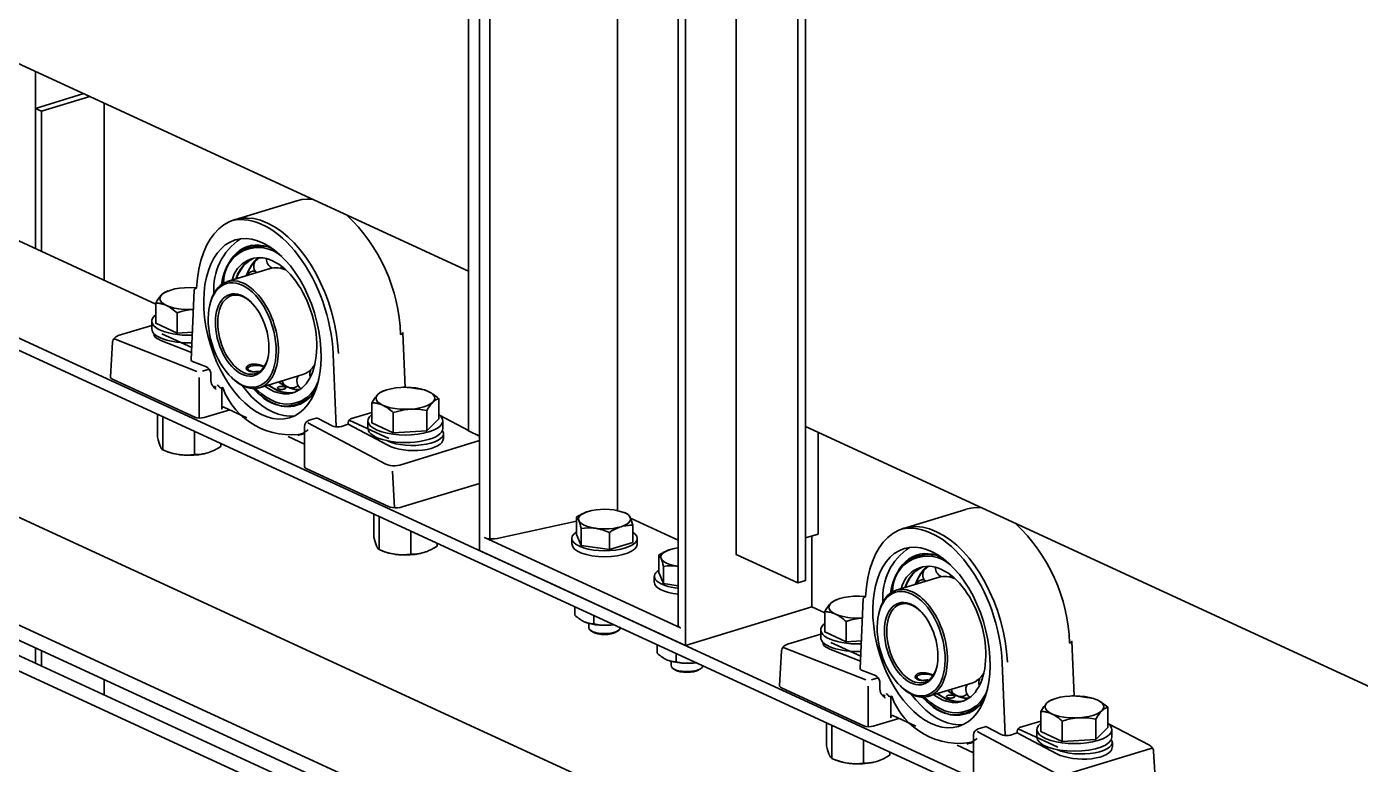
# Model space of a CAD drawing. Header units: millimetres. Extents: x -8400 to 8400, y -5940 to 5940.
# Drawn here: x 4277.3 to 4621.4, y 3944.1 to 4134.4 of the extents above; entities that cross this region are included whole.
import ezdxf

# ---------------------------------------------------------------- set-up
doc = ezdxf.new("R2010")
doc.units = ezdxf.units.MM
doc.layers.add('粗实线层', color=7, linetype='Continuous', lineweight=35)

msp = doc.modelspace()

# ---------------------------------------------------------------- linework, layer by layer
at = {"layer": '粗实线层', "linetype": 'Continuous', "lineweight": 35}
for points in [[(5429.862, 3519.626), (5429.862, 3521.524), (3411.605, 4452.531), (3427.906, 4457.511)], [(3411.605, 4452.531), (3411.605, 4450.634), (3411.713, 4449.901), (3412.025, 4449.315), (3412.506, 4448.939), (5429.848, 3518.354)], [(3458.919, 4384.447), (4426.231, 3938.232)], [(3415.693, 4380.457), (3413.26, 4379.258), (3412.732, 4378.904), (3412.27, 4378.401), (3411.911, 4377.79), (3411.683, 4377.119), (3411.605, 4376.441), (3411.605, 4374.544), (5429.862, 3443.536), (5429.862, 3445.434)], [(3412.133, 4378.2), (5430.389, 3447.192)], [(4396.833, 4002.258), (4396.833, 4306.409)], [(4394.178, 4303.24), (4393.254, 4303.666), (4391.296, 4303.068), (4391.296, 4030.112), (4394.178, 4028.783)], [(4429.723, 4290.929), (4429.723, 4009.566)], [(3931.174, 4283.588), (4391.286, 4071.342)], [(4445.431, 4283.685), (4445.431, 3979.871)], [(4476.275, 4263.868), (4460.342, 4271.218), (4460.342, 3998.262), (4476.275, 3990.912)], [(4467.611, 4272.217), (4465.851, 4271.679), (4465.398, 4271.5), (4465.085, 4271.282), (4464.933, 4271.041), (4464.952, 4270.794), (4465.141, 4270.557), (4465.486, 4270.346), (4478.233, 4264.466), (4478.233, 3991.51), (4476.275, 3990.912), (4476.275, 4263.868), (4478.233, 4264.466)], [(4394.169, 3917.311), (3931.171, 4130.888)], [(4394.172, 3913.306), (3931.174, 4126.883)], [(4279.575, 4122.835), (4279.575, 4077.119)], [(4292.033, 4117.127), (4279.575, 4113.321), (4281.169, 4112.586), (4293.626, 4116.392)], [(4279.575, 4113.321), (4279.575, 4077.163)], [(4281.169, 4112.586), (4281.169, 4076.428)], [(4297.286, 4068.993), (4297.286, 4114.703)], [(4310.635, 4062.837), (4223.093, 4103.219)], [(4347.023, 4089.508), (4330.969, 4084.603)], [(4351.06, 4089.898), (4349.675, 4089.943), (4348.328, 4089.813), (4347.024, 4089.508)], [(4335.307, 4078.029), (4333.305, 4076.913)], [(4331.259, 4069.294), (4331.846, 4070.686), (4332.555, 4071.916), (4333.377, 4072.968), (4334.303, 4073.83), (4335.32, 4074.492)], [(4331.359, 4069.324), (4331.897, 4070.588), (4332.537, 4071.717), (4333.271, 4072.698), (4334.094, 4073.523), (4334.995, 4074.183), (4335.966, 4074.67)], [(4337.354, 4074.814), (4336.325, 4073.963), (4335.41, 4072.887), (4334.625, 4071.601), (4333.98, 4070.125)], [(4340.177, 4072.019), (4329.072, 4068.627)], [(4336.197, 4073.999), (4335.318, 4072.836), (4334.576, 4071.532), (4334.038, 4070.283)], [(4344.14, 4071.693), (4343.112, 4072.045), (4342.1, 4072.217), (4341.117, 4072.209), (4340.176, 4072.019)], [(4313.375, 4066.063), (4312.978, 4065.876), (4312.784, 4065.756), (4312.588, 4065.616), (4312.391, 4065.454), (4312.192, 4065.27), (4312.142, 4065.22), (4312.093, 4065.17), (4312.068, 4065.144), (4312.043, 4065.117), (4312.018, 4065.09), (4311.994, 4065.063), (4311.895, 4064.952), (4311.796, 4064.836), (4311.6, 4064.59), (4311.405, 4064.325), (4311.018, 4063.746), (4310.635, 4063.109)], [(4320.471, 4061.451), (4319.155, 4061.415), (4317.842, 4061.466), (4316.572, 4061.601), (4315.384, 4061.817), (4314.314, 4062.107), (4313.395, 4062.463), (4312.655, 4062.873), (4312.115, 4063.325), (4311.792, 4063.806), (4311.697, 4064.3), (4311.831, 4064.794), (4312.192, 4065.27), (4312.768, 4065.716), (4313.541, 4066.118), (4314.488, 4066.463), (4315.581, 4066.741), (4316.786, 4066.943), (4318.065, 4067.064), (4319.623, 4067.098), (4321.166, 4067.01)], [(4313.872, 4066.252), (4313.375, 4066.062)], [(4321.164, 4066.958), (4320.712, 4066.735), (4320.543, 4066.444), (4319.759, 4048.418), (4319.853, 4048.221), (4320.14, 4048.052), (4323.759, 4046.622), (4324.098, 4046.407), (4324.407, 4046.051), (4324.654, 4045.59), (4324.813, 4045.072), (4324.868, 4044.551), (4324.868, 4043.166), (4324.871, 4043.066), (4324.877, 4042.967), (4324.886, 4042.871), (4324.899, 4042.776), (4324.916, 4042.684), (4324.937, 4042.593), (4324.948, 4042.548), (4324.96, 4042.504), (4324.973, 4042.46), (4324.987, 4042.416), (4325.049, 4042.248), (4325.12, 4042.09), (4325.202, 4041.94), (4325.29, 4041.799), (4325.338, 4041.73), (4325.386, 4041.664), (4325.437, 4041.599), (4325.489, 4041.535), (4325.596, 4041.413), (4325.707, 4041.297), (4325.821, 4041.185), (4325.937, 4041.076), (4325.996, 4041.022), (4326.055, 4040.969), (4326.084, 4040.942), (4326.114, 4040.916), (4326.129, 4040.902), (4326.144, 4040.89), (4326.159, 4040.876), (4326.173, 4040.863)], [(4335.369, 4063.209), (4334.324, 4064.072), (4333.252, 4064.695)], [(4316.155, 4055.341), (4310.635, 4057.887), (4310.635, 4063.109), (4310.974, 4063.09), (4311.315, 4063.055), (4311.401, 4063.044), (4311.487, 4063.033), (4311.574, 4063.019), (4311.659, 4063.005), (4311.832, 4062.973), (4312.004, 4062.937), (4312.351, 4062.849), (4312.698, 4062.742), (4313.046, 4062.613), (4313.395, 4062.463), (4313.746, 4062.291), (4314.097, 4062.096), (4314.141, 4062.07), (4314.186, 4062.043), (4314.23, 4062.017), (4314.273, 4061.99), (4314.361, 4061.936), (4314.448, 4061.88), (4314.623, 4061.766), (4314.796, 4061.647), (4315.14, 4061.397), (4315.481, 4061.132), (4315.819, 4060.854), (4316.155, 4060.563)], [(4320.07, 4055.577), (4316.155, 4055.341), (4316.155, 4060.563), (4317.218, 4060.888), (4318.291, 4061.15), (4318.832, 4061.255), (4319.375, 4061.341), (4320.325, 4061.441)], [(4324.584, 4062.656), (4324.513, 4062.33)], [(4309.592, 4057.337), (4300.972, 4054.703), (4300.639, 4054.582), (4300.334, 4054.41), (4300.039, 4054.17), (4299.786, 4053.875), (4299.623, 4053.596), (4299.525, 4053.293), (4299.508, 4053.152), (4299.508, 4053.009)], [(4309.592, 4058.409), (4309.592, 4056.459)], [(4299.844, 4053.953), (4300.141, 4053.806), (4321.191, 4045.487)], [(4319.842, 4050.33), (4311.937, 4053.455), (4311.303, 4053.746), (4310.797, 4054.067), (4310.428, 4054.414), (4310.204, 4054.777), (4310.129, 4055.152), (4310.129, 4055.266)], [(4319.898, 4051.627), (4312.172, 4055.191)], [(4329.709, 4035.581), (4323.106, 4033.564), (4322.526, 4033.448), (4321.872, 4033.425), (4321.244, 4033.497), (4320.739, 4033.655), (4299.5, 4043.452), (4299.181, 4043.641), (4298.987, 4043.853), (4298.931, 4044.075), (4299.476, 4052.971)], [(4338.528, 4046.768), (4338.473, 4046.793), (4338.393, 4046.829), (4338.308, 4046.865), (4338.219, 4046.9), (4338.124, 4046.936), (4338.076, 4046.953), (4338.026, 4046.971), (4337.976, 4046.988), (4337.925, 4047.005), (4337.821, 4047.038), (4337.713, 4047.07), (4337.603, 4047.102), (4337.49, 4047.132), (4337.462, 4047.139), (4337.433, 4047.147), (4337.403, 4047.154), (4337.374, 4047.161), (4337.315, 4047.175), (4337.256, 4047.188), (4337.138, 4047.214), (4337.018, 4047.238), (4336.897, 4047.26), (4336.774, 4047.279), (4336.713, 4047.288), (4336.651, 4047.297), (4336.589, 4047.305), (4336.527, 4047.312), (4336.403, 4047.325), (4336.28, 4047.335), (4336.158, 4047.342), (4336.037, 4047.346), (4335.916, 4047.347), (4335.796, 4047.346), (4335.736, 4047.344), (4335.677, 4047.341), (4335.619, 4047.337), (4335.561, 4047.333), (4335.448, 4047.322), (4335.337, 4047.307), (4335.229, 4047.29), (4335.124, 4047.268), (4335.072, 4047.256), (4335.022, 4047.243), (4334.997, 4047.237), (4334.972, 4047.23), (4334.947, 4047.223), (4334.923, 4047.216), (4334.828, 4047.184), (4334.738, 4047.15), (4334.652, 4047.114), (4334.571, 4047.074), (4334.494, 4047.031), (4334.422, 4046.986), (4334.354, 4046.938), (4334.293, 4046.888), (4334.237, 4046.836), (4334.187, 4046.782), (4334.142, 4046.727), (4334.103, 4046.671), (4334.093, 4046.656), (4334.085, 4046.642), (4334.077, 4046.627), (4334.069, 4046.612), (4334.054, 4046.583), (4334.041, 4046.553), (4334.02, 4046.494), (4334.004, 4046.434), (4333.994, 4046.375), (4333.991, 4046.314), (4333.991, 4046.284), (4333.993, 4046.254), (4333.996, 4046.224), (4334.002, 4046.195), (4334.016, 4046.136), (4334.037, 4046.078), (4334.063, 4046.022), (4334.095, 4045.967), (4334.133, 4045.914), (4334.177, 4045.862), (4334.201, 4045.836), (4334.227, 4045.811), (4334.254, 4045.787), (4334.283, 4045.763), (4334.343, 4045.718), (4334.409, 4045.675), (4334.481, 4045.635), (4334.557, 4045.597), (4334.638, 4045.562), (4334.724, 4045.53), (4334.813, 4045.501), (4334.906, 4045.476), (4335.004, 4045.453), (4335.105, 4045.433), (4335.131, 4045.428), (4335.158, 4045.424), (4335.184, 4045.42), (4335.21, 4045.416), (4335.264, 4045.409), (4335.318, 4045.402), (4335.429, 4045.392), (4335.542, 4045.384), (4335.656, 4045.379), (4335.773, 4045.377), (4335.833, 4045.377), (4335.892, 4045.377), (4335.953, 4045.378), (4336.013, 4045.381), (4336.135, 4045.386), (4336.258, 4045.394), (4336.38, 4045.404), (4336.503, 4045.417), (4336.626, 4045.431), (4336.75, 4045.447), (4336.781, 4045.452), (4336.812, 4045.456), (4336.843, 4045.461), (4336.873, 4045.466), (4336.935, 4045.476), (4336.996, 4045.486), (4337.184, 4045.52)], [(4338.494, 4046.545), (4338.366, 4046.633), (4338.212, 4046.713)], [(4348.536, 4044.66), (4349.422, 4045.028), (4350.241, 4045.57), (4350.984, 4046.278), (4351.64, 4047.145)], [(4357.209, 4031.164), (4356.424, 4049.919)], [(4321.801, 4033.428), (4321.801, 4043.878)], [(4322.65, 4045.505), (4324.412, 4046.043)], [(4330.131, 4043.94), (4330.373, 4043.709)], [(4334.515, 4046.528), (4334.207, 4046.267), (4334.045, 4046.08), (4333.99, 4045.883)], [(4337.432, 4041.267), (4348.536, 4044.66)], [(4325.447, 4041.586), (4325.831, 4041.573), (4326.229, 4041.334)], [(4327.675, 4041.217), (4327.675, 4035.739), (4327.746, 4036.096), (4327.94, 4036.292), (4328.206, 4036.274), (4334.15, 4033.532)], [(4346.426, 4034.016), (4345.055, 4033.945), (4343.645, 4034.09), (4342.208, 4034.446), (4340.757, 4035.013), (4339.383, 4035.739), (4338.02, 4036.642), (4336.68, 4037.715), (4335.374, 4038.949), (4334.112, 4040.335), (4332.905, 4041.86)], [(4345.89, 4039.894), (4344.678, 4039.874), (4343.429, 4040.073), (4342.159, 4040.486), (4340.883, 4041.109), (4339.618, 4041.935)], [(4346.526, 4040.108), (4345.448, 4039.97), (4344.332, 4040.013), (4343.19, 4040.237), (4342.032, 4040.64), (4340.871, 4041.219), (4339.72, 4041.965)], [(4342.34, 4042.766), (4343.7, 4041.903), (4345.069, 4041.276), (4346.429, 4040.895), (4347.758, 4040.764)], [(4342.473, 4042.607), (4343.453, 4042.032), (4345.29, 4041.162), (4347.159, 4040.615)], [(4369.64, 4040.527), (4369.143, 4040.337), (4368.746, 4040.15), (4368.551, 4040.031), (4368.355, 4039.891), (4368.158, 4039.729), (4367.96, 4039.545), (4367.91, 4039.495), (4367.861, 4039.444), (4367.836, 4039.418), (4367.811, 4039.392), (4367.786, 4039.365), (4367.761, 4039.338), (4367.663, 4039.227), (4367.563, 4039.111), (4367.368, 4038.864), (4367.172, 4038.6), (4366.786, 4038.021), (4366.403, 4037.384)], [(4373.833, 4041.339), (4374.383, 4041.362), (4374.93, 4041.362), (4375.473, 4041.342), (4376.014, 4041.302), (4377.087, 4041.169), (4378.15, 4040.973), (4378.488, 4040.954), (4378.83, 4040.92), (4378.916, 4040.909), (4379.002, 4040.896), (4379.088, 4040.883), (4379.174, 4040.868), (4379.346, 4040.837), (4379.519, 4040.801), (4379.865, 4040.713), (4380.212, 4040.606), (4380.56, 4040.477), (4380.91, 4040.327), (4381.261, 4040.154), (4381.612, 4039.96), (4381.656, 4039.933), (4381.7, 4039.907), (4381.744, 4039.881), (4381.788, 4039.854), (4381.876, 4039.8), (4381.963, 4039.744), (4382.137, 4039.63), (4382.31, 4039.51), (4382.654, 4039.261), (4382.995, 4038.996), (4383.334, 4038.717), (4383.669, 4038.427)], [(4380.457, 4040.518), (4380.433, 4040.527)], [(4345.607, 4036.794), (4348.143, 4036.995)], [(4371.922, 4029.616), (4366.403, 4032.162), (4366.403, 4037.384), (4366.741, 4037.364), (4367.083, 4037.33), (4367.169, 4037.319), (4367.255, 4037.307), (4367.341, 4037.294), (4367.427, 4037.28), (4367.6, 4037.248), (4367.772, 4037.211), (4368.118, 4037.124), (4368.466, 4037.017), (4368.814, 4036.888), (4369.163, 4036.738), (4369.513, 4036.565), (4369.865, 4036.37), (4369.909, 4036.345), (4369.953, 4036.319), (4369.997, 4036.292), (4370.041, 4036.265), (4370.129, 4036.211), (4370.216, 4036.155), (4370.39, 4036.04), (4370.563, 4035.922), (4370.907, 4035.672), (4371.248, 4035.407), (4371.587, 4035.129), (4371.922, 4034.838)], [(4380.556, 4035.36), (4380.939, 4035.997), (4381.326, 4036.576), (4381.521, 4036.841), (4381.717, 4037.087), (4381.914, 4037.314), (4382.113, 4037.52), (4382.162, 4037.568), (4382.212, 4037.615), (4382.237, 4037.638), (4382.262, 4037.66), (4382.286, 4037.683), (4382.311, 4037.705), (4382.41, 4037.788), (4382.509, 4037.867), (4382.705, 4038.007), (4382.9, 4038.127), (4383.287, 4038.309), (4383.669, 4038.427), (4383.669, 4033.205), (4380.556, 4030.137)], [(4311.097, 4034.426), (4311.097, 4028.464), (4311.269, 4027.804), (4311.441, 4027.204), (4311.528, 4026.928), (4311.615, 4026.671), (4311.703, 4026.433), (4311.792, 4026.216), (4311.814, 4026.165), (4311.836, 4026.116), (4311.847, 4026.091), (4311.859, 4026.067), (4311.87, 4026.044), (4311.88, 4026.02), (4311.925, 4025.931), (4311.969, 4025.847), (4312.056, 4025.696), (4312.143, 4025.566), (4312.316, 4025.361), (4312.486, 4025.222)], [(4312.486, 4033.483), (4312.398, 4033.832)], [(4313.015, 4033.551), (4312.486, 4033.483), (4312.486, 4025.222), (4313.493, 4024.819), (4314.508, 4024.475), (4315.02, 4024.33), (4315.534, 4024.203), (4316.052, 4024.096), (4316.572, 4024.011), (4317.842, 4023.875), (4319.155, 4023.825), (4320.471, 4023.861), (4321.752, 4023.982), (4322.956, 4024.184), (4324.049, 4024.463)], [(4360.304, 4031.818), (4360.288, 4032.216), (4360.359, 4032.64), (4360.585, 4033.004), (4360.907, 4033.211), (4366.403, 4034.89)], [(4360.497, 4032.899), (4370.759, 4028.165)], [(4391.296, 4030.26), (4383.835, 4034.195)], [(4320.658, 4030.015), (4320.658, 4024.054), (4319.653, 4023.938), (4318.639, 4023.885), (4318.127, 4023.885), (4317.612, 4023.906), (4317.353, 4023.924), (4317.093, 4023.947), (4317.028, 4023.954), (4316.963, 4023.961), (4316.898, 4023.969), (4316.833, 4023.977), (4316.702, 4023.993), (4316.572, 4024.011), (4315.127, 4024.287), (4313.872, 4024.673), (4313.333, 4024.879)], [(4347.274, 4028.902), (4348.659, 4029.556), (4349.959, 4030.425)], [(4349.909, 4032.177), (4370.031, 4021.565), (4370.512, 4021.368), (4371.093, 4021.225), (4371.733, 4021.146), (4372.39, 4021.135), (4373.02, 4021.193), (4373.579, 4021.318), (4394.137, 4027.599)], [(4365.36, 4032.684), (4365.36, 4030.733)], [(4384.712, 4030.733), (4384.712, 4032.684)], [(4481.513, 4029.721), (4481.513, 4003.509), (4478.233, 4002.507)], [(4478.241, 4031.23), (4938.353, 3818.984)], [(4327.44, 4026.887), (4327.44, 4026.126), (4327.024, 4025.862), (4326.604, 4025.61), (4326.498, 4025.55), (4326.393, 4025.489), (4326.287, 4025.431), (4326.181, 4025.373), (4325.969, 4025.261), (4325.757, 4025.153), (4325.332, 4024.95), (4324.906, 4024.768), (4324.478, 4024.605), (4324.049, 4024.463), (4323.618, 4024.342), (4323.186, 4024.243), (4323.132, 4024.232), (4323.078, 4024.221), (4323.024, 4024.21), (4322.97, 4024.201), (4322.862, 4024.182), (4322.755, 4024.164), (4322.541, 4024.133), (4322.328, 4024.107), (4321.905, 4024.069), (4321.486, 4024.049), (4321.07, 4024.044), (4320.658, 4024.054)], [(4349.042, 4026.662), (4344.754, 4028.64)], [(4347.934, 4029.079), (4349.042, 4029.417)], [(4384.828, 4028.126), (4384.828, 4029.403)], [(4394.177, 4028.74), (4393.532, 4029.081)], [(4324.665, 4024.673), (4324.698, 4024.686)], [(4372.235, 4010.287), (4371.689, 4019.687)], [(4422.177, 4009.322), (4421.796, 4009.197), (4421.416, 4009.052), (4421.036, 4008.889), (4420.659, 4008.709), (4420.47, 4008.613), (4420.282, 4008.513), (4420.188, 4008.462), (4420.094, 4008.41), (4420, 4008.356), (4419.906, 4008.302), (4419.533, 4008.078), (4419.163, 4007.844)], [(4421.63, 4009.135), (4421.6, 4009.124)], [(4431.705, 4008.952), (4431.223, 4009.135)], [(4519.638, 4009.882), (4503.583, 4004.977)], [(4523.673, 4010.273), (4522.289, 4010.317), (4520.942, 4010.187), (4519.638, 4009.883)], [(4368.166, 4008.106), (4368.254, 4007.758), (4368.254, 3999.497), (4368.083, 3999.636), (4367.911, 3999.84), (4367.824, 3999.971), (4367.737, 4000.122), (4367.693, 4000.206), (4367.648, 4000.295), (4367.637, 4000.318), (4367.626, 4000.342), (4367.615, 4000.366), (4367.604, 4000.39), (4367.582, 4000.44), (4367.56, 4000.491), (4367.471, 4000.709), (4367.383, 4000.946), (4367.296, 4001.203), (4367.209, 4001.478), (4367.036, 4002.079), (4366.865, 4002.738), (4366.865, 4008.7)], [(4368.782, 4007.826), (4368.254, 4007.758)], [(4419.163, 4006.838), (4398.699, 4002.36), (4398.039, 4002.26), (4397.331, 4002.232), (4396.63, 4002.28), (4395.993, 4002.399), (4395.47, 4002.581), (4445.997, 3979.273), (4445.576, 3979.553), (4445.431, 3979.871)], [(4420.398, 4000.529), (4419.163, 4003.411), (4419.163, 4007.844), (4419.315, 4007.721), (4419.469, 4007.539), (4419.546, 4007.423), (4419.624, 4007.289), (4419.702, 4007.135), (4419.78, 4006.961), (4419.8, 4006.915), (4419.82, 4006.867), (4419.839, 4006.818), (4419.859, 4006.768), (4419.898, 4006.664), (4419.938, 4006.556), (4420.015, 4006.327), (4420.092, 4006.082), (4420.246, 4005.548), (4420.398, 4004.963)], [(4427.661, 4003.924), (4428.031, 4004.159), (4428.404, 4004.382), (4428.498, 4004.436), (4428.592, 4004.49), (4428.686, 4004.542), (4428.78, 4004.593), (4428.968, 4004.694), (4429.157, 4004.789), (4429.535, 4004.969), (4429.914, 4005.131), (4430.294, 4005.276), (4430.676, 4005.403), (4431.058, 4005.51), (4431.443, 4005.598), (4431.49, 4005.608), (4431.538, 4005.617), (4431.587, 4005.626), (4431.635, 4005.635), (4431.73, 4005.652), (4431.825, 4005.667), (4432.016, 4005.695), (4432.205, 4005.719), (4432.581, 4005.752), (4432.954, 4005.77), (4433.323, 4005.775), (4433.689, 4005.767), (4433.689, 4001.332), (4427.661, 3999.49)], [(4433.145, 4007.571), (4445.431, 4001.903)], [(4383.207, 4001.162), (4383.207, 4000.401), (4382.792, 4000.137), (4382.372, 3999.885), (4382.266, 3999.824), (4382.16, 3999.765), (4382.055, 3999.706), (4381.949, 3999.648), (4381.737, 3999.535), (4381.525, 3999.427), (4381.1, 3999.225), (4380.673, 3999.042), (4380.245, 3998.88), (4379.816, 3998.738), (4379.385, 3998.617), (4378.953, 3998.517), (4378.9, 3998.506), (4378.846, 3998.496), (4378.792, 3998.486), (4378.738, 3998.476), (4378.63, 3998.457), (4378.522, 3998.439), (4378.309, 3998.408), (4378.095, 3998.382), (4377.673, 3998.344), (4377.254, 3998.324), (4376.838, 3998.319), (4376.425, 3998.328), (4376.425, 4004.291)], [(4418.012, 4002.372), (4418.012, 4000.811)], [(4434.84, 4000.811), (4434.84, 4002.372)], [(4447.29, 3974.777), (4479.92, 3984.747), (4479.92, 4003.025)], [(4368.254, 3999.497), (4369.26, 3999.093), (4370.276, 3998.75), (4370.788, 3998.604), (4371.302, 3998.478), (4371.82, 3998.371), (4372.34, 3998.286), (4372.47, 3998.268), (4372.6, 3998.251), (4372.665, 3998.243), (4372.731, 3998.236), (4372.796, 3998.229), (4372.861, 3998.222), (4373.12, 3998.199), (4373.379, 3998.181), (4373.894, 3998.16), (4374.406, 3998.159), (4375.421, 3998.212), (4376.425, 3998.328)], [(4379.816, 3998.738), (4378.724, 3998.459), (4377.519, 3998.257), (4376.239, 3998.135), (4374.922, 3998.1), (4373.609, 3998.151), (4372.34, 3998.286), (4370.895, 3998.562), (4369.64, 3998.948), (4369.101, 3999.153)], [(4380.433, 3998.948), (4380.466, 3998.96)], [(4443.422, 3999.522), (4443.041, 3999.396), (4442.661, 3999.251), (4442.282, 3999.089), (4441.904, 3998.909), (4441.715, 3998.813), (4441.527, 3998.713), (4441.432, 3998.662), (4441.339, 3998.61), (4441.245, 3998.556), (4441.151, 3998.502), (4440.777, 3998.279), (4440.408, 3998.044)], [(4445.431, 3995.18), (4445.352, 3995.19), (4445.274, 3995.201), (4444.218, 3995.393), (4443.267, 3995.651), (4442.45, 3995.967), (4441.792, 3996.332), (4441.312, 3996.734), (4441.025, 3997.161), (4440.941, 3997.601), (4441.061, 3998.039), (4441.381, 3998.462), (4441.893, 3998.858), (4442.58, 3999.216), (4443.422, 3999.522), (4444.378, 3999.766), (4445.431, 3999.945)], [(4442.874, 3999.335), (4442.845, 3999.324)], [(4441.643, 3990.729), (4440.408, 3993.611), (4440.408, 3998.044), (4440.56, 3997.921), (4440.713, 3997.739), (4440.791, 3997.623), (4440.869, 3997.488), (4440.946, 3997.335), (4441.025, 3997.161), (4441.045, 3997.115), (4441.064, 3997.067), (4441.084, 3997.018), (4441.104, 3996.968), (4441.143, 3996.864), (4441.182, 3996.756), (4441.26, 3996.527), (4441.338, 3996.282), (4441.491, 3995.748), (4441.643, 3995.163), (4442.537, 3995.266), (4443.44, 3995.313), (4443.895, 3995.313), (4444.352, 3995.294), (4444.812, 3995.257), (4445.274, 3995.201), (4445.431, 3995.177)], [(4445.431, 3990.187), (4441.643, 3990.729), (4441.643, 3995.163)], [(4503.973, 3989.699), (4504.511, 3990.962), (4505.151, 3992.091), (4505.885, 3993.072), (4506.708, 3993.897), (4507.609, 3994.557), (4508.581, 3995.044)], [(4507.921, 3998.403), (4505.919, 3997.287)], [(4509.968, 3995.188), (4508.939, 3994.337), (4508.025, 3993.261), (4507.239, 3991.976), (4506.594, 3990.499)], [(4439.257, 3992.572), (4439.257, 3991.011)], [(4512.791, 3992.394), (4501.686, 3989.001)], [(4503.873, 3989.669), (4504.46, 3991.06), (4505.169, 3992.29), (4505.991, 3993.342), (4506.916, 3994.205), (4507.933, 3994.866)], [(4508.811, 3994.374), (4507.933, 3993.21), (4507.191, 3991.906), (4506.652, 3990.657)], [(4516.754, 3992.068), (4515.726, 3992.42), (4514.713, 3992.592), (4513.73, 3992.583), (4512.79, 3992.393)], [(4418.752, 3984.765), (4418.752, 3982.578), (4419.053, 3982.318), (4419.357, 3982.069), (4419.433, 3982.008), (4419.51, 3981.948), (4419.586, 3981.889), (4419.663, 3981.831), (4419.816, 3981.718), (4419.97, 3981.609), (4420.277, 3981.402), (4420.586, 3981.214), (4420.895, 3981.042), (4421.206, 3980.889), (4421.517, 3980.756), (4421.83, 3980.64), (4421.869, 3980.627), (4421.908, 3980.614), (4421.947, 3980.602), (4421.986, 3980.59), (4422.064, 3980.566), (4422.142, 3980.544), (4422.296, 3980.503), (4422.451, 3980.467), (4422.756, 3980.407), (4423.06, 3980.362), (4423.36, 3980.332), (4423.658, 3980.315)], [(4483.228, 3983.221), (4479.916, 3984.748)], [(4486.486, 3986.626), (4485.99, 3986.437), (4485.593, 3986.25), (4485.397, 3986.131), (4485.202, 3985.991), (4485.005, 3985.829), (4484.806, 3985.645), (4484.757, 3985.595), (4484.707, 3985.544), (4484.682, 3985.518), (4484.657, 3985.491), (4484.632, 3985.465), (4484.608, 3985.438), (4484.509, 3985.327), (4484.41, 3985.21), (4484.214, 3984.964), (4484.019, 3984.7), (4483.632, 3984.12), (4483.249, 3983.483)], [(4493.085, 3981.825), (4491.769, 3981.789), (4490.456, 3981.84), (4489.186, 3981.976), (4487.998, 3982.192), (4486.929, 3982.482), (4486.009, 3982.837), (4485.268, 3983.247), (4484.729, 3983.7), (4484.406, 3984.18), (4484.311, 3984.674), (4484.445, 3985.168), (4484.806, 3985.645), (4485.382, 3986.09), (4486.156, 3986.492), (4487.103, 3986.837), (4488.195, 3987.115), (4489.4, 3987.318), (4490.68, 3987.439), (4492.238, 3987.472), (4493.78, 3987.384)], [(4493.778, 3987.332), (4493.326, 3987.109), (4493.157, 3986.819), (4492.373, 3968.792), (4492.466, 3968.595), (4492.754, 3968.426), (4496.372, 3966.996), (4496.712, 3966.781), (4497.021, 3966.425), (4497.268, 3965.964), (4497.428, 3965.446), (4497.482, 3964.926), (4497.482, 3963.54), (4497.484, 3963.44), (4497.49, 3963.341), (4497.5, 3963.245), (4497.513, 3963.151), (4497.531, 3963.058), (4497.551, 3962.967), (4497.562, 3962.922), (4497.574, 3962.878), (4497.587, 3962.834), (4497.601, 3962.791), (4497.663, 3962.623), (4497.735, 3962.464), (4497.816, 3962.314), (4497.905, 3962.173), (4497.951, 3962.105), (4498, 3962.038), (4498.051, 3961.973), (4498.103, 3961.91), (4498.21, 3961.788), (4498.321, 3961.672), (4498.435, 3961.559), (4498.551, 3961.45), (4498.61, 3961.397), (4498.669, 3961.343), (4498.699, 3961.317), (4498.728, 3961.29), (4498.743, 3961.277), (4498.758, 3961.264), (4498.773, 3961.251), (4498.788, 3961.238)], [(4507.983, 3983.584), (4506.939, 3984.447), (4505.866, 3985.07)], [(4423.658, 3982.502), (4423.658, 3980.315), (4424.604, 3980.141), (4425.557, 3980.023), (4426.038, 3979.987), (4426.521, 3979.969), (4427.007, 3979.97), (4427.496, 3979.99), (4427.618, 3979.998), (4427.74, 3980.007), (4427.863, 3980.017), (4427.985, 3980.029), (4428.229, 3980.056), (4428.472, 3980.087), (4428.778, 3980.133)], [(4488.769, 3975.715), (4483.249, 3978.262), (4483.249, 3983.483), (4483.588, 3983.464), (4483.929, 3983.43), (4484.016, 3983.419), (4484.101, 3983.407), (4484.188, 3983.394), (4484.274, 3983.379), (4484.446, 3983.348), (4484.619, 3983.311), (4484.965, 3983.223), (4485.312, 3983.116), (4485.66, 3982.988), (4486.009, 3982.837), (4486.36, 3982.665), (4486.712, 3982.47), (4486.755, 3982.444), (4486.799, 3982.418), (4486.843, 3982.391), (4486.887, 3982.365), (4486.975, 3982.31), (4487.062, 3982.254), (4487.236, 3982.14), (4487.409, 3982.021), (4487.754, 3981.771), (4488.095, 3981.506), (4488.433, 3981.228), (4488.769, 3980.938)], [(4492.684, 3975.952), (4488.769, 3975.715), (4488.769, 3980.938), (4489.832, 3981.262), (4490.905, 3981.525), (4491.446, 3981.629), (4491.989, 3981.716), (4492.939, 3981.815)], [(4497.198, 3983.031), (4497.127, 3982.704)], [(4428.817, 3980.122), (4428.166, 3980.043), (4427.496, 3979.99), (4426.325, 3979.958), (4425.158, 3980.003), (4424.03, 3980.123), (4422.974, 3980.315), (4422.023, 3980.573), (4421.206, 3980.889)], [(4421.608, 3980.72), (4421.63, 3980.712)], [(4422.332, 3980.479), (4422.332, 3979.355)], [(4482.206, 3978.783), (4482.206, 3976.833)], [(4439.997, 3974.965), (4439.997, 3972.778), (4440.298, 3972.518), (4440.602, 3972.268), (4440.678, 3972.208), (4440.754, 3972.148), (4440.831, 3972.089), (4440.907, 3972.031), (4441.061, 3971.918), (4441.214, 3971.809), (4441.522, 3971.602), (4441.83, 3971.413), (4442.14, 3971.242), (4442.45, 3971.089), (4442.762, 3970.955), (4443.075, 3970.84), (4443.114, 3970.827), (4443.153, 3970.814), (4443.192, 3970.802), (4443.231, 3970.79), (4443.309, 3970.766), (4443.386, 3970.744), (4443.541, 3970.703), (4443.695, 3970.666), (4444.001, 3970.606), (4444.304, 3970.562), (4444.605, 3970.532), (4444.904, 3970.515)], [(4482.207, 3977.711), (4473.586, 3975.078), (4473.253, 3974.956), (4472.949, 3974.785), (4472.653, 3974.544), (4472.4, 3974.249), (4472.237, 3973.971), (4472.139, 3973.667), (4472.122, 3973.527), (4472.122, 3973.383)], [(4492.456, 3970.705), (4484.551, 3973.829), (4483.916, 3974.12), (4483.411, 3974.442), (4483.042, 3974.788), (4482.818, 3975.151), (4482.743, 3975.526), (4482.743, 3975.64)], [(4492.513, 3972.001), (4484.786, 3975.566)], [(4279.575, 3974.156), (4279.575, 3970.173)], [(4279.575, 3974.105), (4279.575, 3970.131)], [(4281.169, 3973.421), (4281.169, 3969.437)], [(4450.062, 3970.322), (4449.41, 3970.243), (4448.741, 3970.189), (4447.57, 3970.158), (4446.403, 3970.203), (4445.274, 3970.323), (4444.218, 3970.515), (4443.267, 3970.773), (4442.45, 3971.089)], [(4444.904, 3972.702), (4444.904, 3970.515), (4445.849, 3970.341), (4446.802, 3970.223), (4447.283, 3970.187), (4447.766, 3970.169), (4448.252, 3970.17), (4448.741, 3970.189), (4448.862, 3970.198), (4448.985, 3970.207), (4449.107, 3970.217), (4449.23, 3970.229), (4449.474, 3970.256), (4449.717, 3970.287), (4450.023, 3970.333)], [(4502.323, 3955.955), (4495.721, 3953.938), (4495.14, 3953.822), (4494.486, 3953.8), (4493.859, 3953.872), (4493.353, 3954.029), (4472.114, 3963.826), (4471.795, 3964.015), (4471.601, 3964.227), (4471.545, 3964.45), (4472.09, 3973.346)], [(4472.458, 3974.328), (4472.755, 3974.18), (4493.805, 3965.861)], [(4442.853, 3970.92), (4442.874, 3970.912)], [(4443.577, 3970.679), (4443.577, 3969.555)], [(4443.577, 3969.554), (4443.666, 3969.235), (4443.931, 3968.929), (4444.359, 3968.651), (4444.931, 3968.412), (4445.624, 3968.224), (4446.406, 3968.093), (4447.243, 3968.026), (4448.099, 3968.026), (4448.936, 3968.093), (4449.718, 3968.224), (4450.411, 3968.412), (4450.983, 3968.651), (4451.411, 3968.929), (4451.676, 3969.235), (4451.765, 3969.554)], [(4511.142, 3967.142), (4511.087, 3967.168), (4511.007, 3967.203), (4510.922, 3967.24), (4510.832, 3967.275), (4510.738, 3967.31), (4510.689, 3967.328), (4510.64, 3967.345), (4510.59, 3967.362), (4510.539, 3967.379), (4510.435, 3967.413), (4510.328, 3967.445), (4510.217, 3967.476), (4510.104, 3967.506), (4510.076, 3967.514), (4510.047, 3967.521), (4510.018, 3967.528), (4509.988, 3967.535), (4509.93, 3967.549), (4509.871, 3967.563), (4509.752, 3967.588), (4509.632, 3967.612), (4509.511, 3967.634), (4509.389, 3967.654), (4509.327, 3967.663), (4509.265, 3967.671), (4509.203, 3967.679), (4509.141, 3967.686), (4509.017, 3967.699), (4508.894, 3967.709), (4508.772, 3967.716), (4508.651, 3967.72), (4508.53, 3967.722), (4508.41, 3967.72), (4508.351, 3967.718), (4508.291, 3967.715), (4508.233, 3967.712), (4508.175, 3967.708), (4508.062, 3967.696), (4507.951, 3967.681), (4507.843, 3967.664), (4507.738, 3967.642), (4507.687, 3967.631), (4507.636, 3967.618), (4507.611, 3967.611), (4507.585, 3967.604), (4507.561, 3967.597), (4507.537, 3967.59), (4507.442, 3967.559), (4507.352, 3967.525), (4507.266, 3967.488), (4507.185, 3967.448), (4507.108, 3967.405), (4507.036, 3967.36), (4506.969, 3967.312), (4506.907, 3967.262), (4506.851, 3967.21), (4506.801, 3967.157), (4506.756, 3967.101), (4506.717, 3967.045), (4506.708, 3967.03), (4506.699, 3967.016), (4506.691, 3967.001), (4506.683, 3966.987), (4506.668, 3966.957), (4506.655, 3966.928), (4506.634, 3966.868), (4506.618, 3966.809), (4506.608, 3966.749), (4506.605, 3966.689), (4506.605, 3966.659), (4506.607, 3966.629), (4506.61, 3966.599), (4506.615, 3966.569), (4506.63, 3966.51), (4506.65, 3966.452), (4506.677, 3966.396), (4506.709, 3966.342), (4506.747, 3966.288), (4506.791, 3966.236), (4506.815, 3966.211), (4506.841, 3966.186), (4506.868, 3966.161), (4506.896, 3966.138), (4506.957, 3966.092), (4507.023, 3966.05), (4507.095, 3966.009), (4507.171, 3965.972), (4507.253, 3965.937), (4507.338, 3965.905), (4507.427, 3965.876), (4507.52, 3965.85), (4507.618, 3965.827), (4507.719, 3965.807), (4507.745, 3965.803), (4507.771, 3965.799), (4507.798, 3965.794), (4507.824, 3965.79), (4507.878, 3965.783), (4507.932, 3965.777), (4508.043, 3965.766), (4508.155, 3965.758), (4508.27, 3965.753), (4508.387, 3965.751), (4508.447, 3965.751), (4508.507, 3965.751), (4508.567, 3965.753), (4508.628, 3965.755), (4508.749, 3965.76), (4508.872, 3965.768), (4508.994, 3965.779), (4509.117, 3965.791), (4509.24, 3965.805), (4509.364, 3965.822), (4509.395, 3965.826), (4509.426, 3965.831), (4509.457, 3965.835), (4509.488, 3965.84), (4509.549, 3965.85), (4509.61, 3965.86), (4509.798, 3965.894)], [(4510.046, 3961.641), (4521.15, 3965.034), (4522.036, 3965.402), (4522.855, 3965.944), (4523.598, 3966.653), (4524.254, 3967.519)], [(4529.822, 3951.539), (4529.039, 3970.293)], [(4297.286, 3962.004), (4297.286, 3965.986)], [(4494.415, 3953.803), (4494.415, 3964.252)], [(4495.264, 3965.879), (4497.026, 3966.418)], [(4502.745, 3964.314), (4502.987, 3964.083)], [(4507.129, 3966.902), (4506.821, 3966.642), (4506.659, 3966.454), (4506.605, 3966.258)], [(4511.107, 3966.92), (4510.98, 3967.007), (4510.826, 3967.088)], [(4498.061, 3961.961), (4498.445, 3961.948), (4498.843, 3961.708)], [(4500.289, 3961.592), (4500.289, 3956.113), (4500.36, 3956.471), (4500.554, 3956.666), (4500.82, 3956.648), (4506.763, 3953.906)], [(4519.04, 3954.39), (4517.669, 3954.32), (4516.258, 3954.464), (4514.821, 3954.821), (4513.371, 3955.387), (4511.997, 3956.113), (4510.634, 3957.017), (4509.294, 3958.09), (4507.988, 3959.323), (4506.726, 3960.709), (4505.519, 3962.234)], [(4518.505, 3960.269), (4517.291, 3960.249), (4516.043, 3960.447), (4514.772, 3960.86), (4513.497, 3961.483), (4512.232, 3962.309)], [(4519.14, 3960.483), (4518.062, 3960.344), (4516.946, 3960.387), (4515.804, 3960.611), (4514.646, 3961.015), (4513.486, 3961.593), (4512.334, 3962.34)], [(4514.954, 3963.14), (4516.314, 3962.277), (4517.684, 3961.65), (4519.043, 3961.269), (4520.372, 3961.138)], [(4515.087, 3962.981), (4516.066, 3962.406), (4517.904, 3961.536), (4519.773, 3960.99)], [(4541.757, 3960.712), (4541.36, 3960.525), (4541.165, 3960.405), (4540.969, 3960.265), (4540.772, 3960.104), (4540.574, 3959.919), (4540.524, 3959.869), (4540.475, 3959.819), (4540.449, 3959.793), (4540.425, 3959.766), (4540.4, 3959.74), (4540.375, 3959.713), (4540.276, 3959.601), (4540.178, 3959.485), (4539.981, 3959.239), (4539.787, 3958.974), (4539.4, 3958.395), (4539.017, 3957.758)], [(4544.536, 3949.99), (4544.536, 3955.212), (4544.201, 3955.503), (4543.862, 3955.781), (4543.521, 3956.046), (4543.177, 3956.296), (4543.004, 3956.415), (4542.83, 3956.53), (4542.743, 3956.585), (4542.655, 3956.639), (4542.611, 3956.666), (4542.567, 3956.693), (4542.523, 3956.719), (4542.479, 3956.745), (4542.128, 3956.94), (4541.777, 3957.112), (4541.036, 3957.522), (4540.496, 3957.974), (4540.173, 3958.455), (4540.078, 3958.949), (4540.213, 3959.443), (4540.574, 3959.919), (4541.15, 3960.365), (4541.923, 3960.767), (4542.87, 3961.112), (4543.963, 3961.39), (4545.167, 3961.593), (4546.448, 3961.714), (4547.764, 3961.75), (4549.077, 3961.699), (4550.347, 3961.564), (4551.535, 3961.347), (4552.604, 3961.057), (4553.524, 3960.702), (4554.264, 3960.291), (4554.804, 3959.839), (4555.127, 3959.359), (4555.222, 3958.864), (4555.088, 3958.371), (4554.726, 3957.894), (4554.528, 3957.688), (4554.331, 3957.461), (4554.135, 3957.215), (4553.94, 3956.951), (4553.553, 3956.371), (4553.17, 3955.734), (4552.108, 3955.929), (4551.036, 3956.063), (4550.495, 3956.103), (4549.952, 3956.123), (4549.678, 3956.125), (4549.403, 3956.122), (4549.335, 3956.12), (4549.266, 3956.119), (4549.197, 3956.117), (4549.129, 3956.114), (4548.99, 3956.108), (4548.853, 3956.1), (4548.303, 3956.056), (4547.757, 3955.99), (4547.213, 3955.904), (4546.673, 3955.799), (4545.6, 3955.537), (4544.536, 3955.212)], [(4542.254, 3960.901), (4541.757, 3960.712)], [(4546.448, 3961.714), (4546.997, 3961.736), (4547.544, 3961.737), (4548.087, 3961.716), (4548.628, 3961.677), (4549.701, 3961.543), (4550.764, 3961.348), (4551.102, 3961.328), (4551.444, 3961.294), (4551.53, 3961.283), (4551.616, 3961.27), (4551.702, 3961.258), (4551.788, 3961.243), (4551.961, 3961.211), (4552.133, 3961.175), (4552.48, 3961.087), (4552.826, 3960.98), (4553.175, 3960.852), (4553.524, 3960.702), (4553.874, 3960.529), (4554.226, 3960.334), (4554.27, 3960.308), (4554.314, 3960.282), (4554.358, 3960.255), (4554.402, 3960.228), (4554.489, 3960.174), (4554.577, 3960.118), (4554.751, 3960.004), (4554.924, 3959.885), (4555.269, 3959.635), (4555.609, 3959.37), (4555.948, 3959.092), (4556.284, 3958.801)], [(4553.071, 3960.892), (4553.047, 3960.901)], [(4518.221, 3957.169), (4520.758, 3957.369)], [(4483.712, 3954.8), (4483.712, 3948.838), (4483.883, 3948.179), (4484.055, 3947.578), (4484.142, 3947.302), (4484.23, 3947.046), (4484.318, 3946.808), (4484.406, 3946.59), (4484.428, 3946.54), (4484.45, 3946.49), (4484.461, 3946.466), (4484.473, 3946.442), (4484.484, 3946.418), (4484.495, 3946.395), (4484.539, 3946.305), (4484.583, 3946.221), (4484.67, 3946.071), (4484.757, 3945.94), (4484.93, 3945.736), (4485.1, 3945.597)], [(4485.1, 3953.857), (4485.012, 3954.206)], [(4485.628, 3953.925), (4485.1, 3953.857), (4485.1, 3945.597), (4486.107, 3945.193), (4487.122, 3944.85), (4487.634, 3944.704), (4488.148, 3944.577), (4488.666, 3944.471), (4489.186, 3944.385), (4490.456, 3944.25), (4491.769, 3944.199), (4493.085, 3944.235), (4494.365, 3944.356), (4495.57, 3944.559), (4496.663, 3944.837)], [(4532.919, 3952.193), (4532.902, 3952.59), (4532.973, 3953.014), (4533.199, 3953.379), (4533.521, 3953.585), (4539.017, 3955.264)], [(4553.17, 3955.734), (4553.17, 3950.511)], [(4568.074, 3947.327), (4568.083, 3947.42), (4568.085, 3947.512), (4568.027, 3947.827), (4567.896, 3948.126), (4567.747, 3948.366), (4567.571, 3948.581), (4567.369, 3948.766), (4567.146, 3948.922), (4567.079, 3948.962), (4567.01, 3949), (4556.45, 3954.569)], [(4493.272, 3950.39), (4493.272, 3944.428), (4492.267, 3944.312), (4491.253, 3944.259), (4490.74, 3944.26), (4490.226, 3944.28), (4489.967, 3944.298), (4489.707, 3944.322), (4489.642, 3944.329), (4489.577, 3944.336), (4489.512, 3944.343), (4489.446, 3944.351), (4489.316, 3944.367), (4489.186, 3944.385), (4487.741, 3944.662), (4486.486, 3945.048), (4485.947, 3945.253)], [(4519.888, 3949.276), (4521.273, 3949.93), (4522.573, 3950.799)], [(4522.524, 3952.552), (4542.645, 3941.94), (4543.126, 3941.743), (4543.706, 3941.6), (4544.347, 3941.52), (4545.004, 3941.509), (4545.634, 3941.568), (4546.194, 3941.693), (4567.077, 3948.073), (4567.448, 3948.214), (4567.733, 3948.385)], [(4533.112, 3953.274), (4543.373, 3948.54)], [(4537.974, 3953.058), (4537.974, 3951.108)], [(4557.327, 3951.108), (4557.327, 3953.058)], [(4500.054, 3947.262), (4500.054, 3946.5), (4499.638, 3946.236), (4499.218, 3945.985), (4499.112, 3945.924), (4499.007, 3945.864), (4498.901, 3945.805), (4498.795, 3945.747), (4498.584, 3945.635), (4498.371, 3945.527), (4497.946, 3945.325), (4497.519, 3945.142), (4497.092, 3944.979), (4496.663, 3944.837), (4496.232, 3944.716), (4495.8, 3944.617), (4495.746, 3944.606), (4495.692, 3944.595), (4495.638, 3944.585), (4495.584, 3944.575), (4495.476, 3944.556), (4495.369, 3944.539), (4495.155, 3944.508), (4494.942, 3944.482), (4494.519, 3944.444), (4494.1, 3944.423), (4493.684, 3944.418), (4493.272, 3944.428)], [(4521.656, 3947.037), (4517.368, 3949.015)], [(4520.548, 3949.453), (4521.656, 3949.792)], [(4557.442, 3948.5), (4557.442, 3949.778)], [(4568.096, 3947.392), (4568.641, 3937.998)], [(4497.279, 3945.048), (4497.312, 3945.06)]]:
    msp.add_lwpolyline(points, dxfattribs=at)
for points in [[(4447.29, 3974.777), (4447.29, 4286.727), (4394.178, 4311.227), (4394.178, 3999.278)], [(4342.29, 4040.941), (4342.359, 4040.912), (4342.436, 4040.887), (4342.476, 4040.876), (4342.518, 4040.865), (4342.54, 4040.86), (4342.562, 4040.856), (4342.584, 4040.851), (4342.607, 4040.847), (4342.7, 4040.832), (4342.796, 4040.822), (4342.821, 4040.819), (4342.846, 4040.818), (4342.871, 4040.816), (4342.897, 4040.815), (4342.948, 4040.813), (4342.999, 4040.812), (4343.101, 4040.812), (4343.205, 4040.817), (4343.23, 4040.818), (4343.256, 4040.82), (4343.282, 4040.822), (4343.307, 4040.824), (4343.357, 4040.83), (4343.407, 4040.836), (4343.456, 4040.843), (4343.504, 4040.851), (4343.528, 4040.855), (4343.552, 4040.859), (4343.575, 4040.864), (4343.598, 4040.868), (4343.687, 4040.889), (4343.77, 4040.912), (4343.809, 4040.925), (4343.847, 4040.938), (4343.865, 4040.945), (4343.883, 4040.951), (4343.9, 4040.959), (4343.917, 4040.966), (4343.978, 4040.995), (4344.031, 4041.027), (4344.044, 4041.035), (4344.055, 4041.043), (4344.066, 4041.051), (4344.076, 4041.06), (4344.095, 4041.077), (4344.112, 4041.093), (4344.137, 4041.128), (4344.153, 4041.164), (4344.157, 4041.182), (4344.158, 4041.2), (4344.157, 4041.218), (4344.153, 4041.236), (4344.147, 4041.254), (4344.139, 4041.271), (4344.128, 4041.29), (4344.114, 4041.308), (4344.08, 4041.342), (4344.036, 4041.376), (4344.024, 4041.384), (4344.011, 4041.392), (4343.997, 4041.401), (4343.983, 4041.408), (4343.954, 4041.424), (4343.922, 4041.439), (4343.854, 4041.468), (4343.778, 4041.495), (4343.758, 4041.502), (4343.737, 4041.508), (4343.716, 4041.514), (4343.695, 4041.52), (4343.651, 4041.531), (4343.606, 4041.542), (4343.56, 4041.551), (4343.514, 4041.56), (4343.49, 4041.565), (4343.465, 4041.569), (4343.441, 4041.573), (4343.416, 4041.576), (4343.316, 4041.589), (4343.215, 4041.597), (4343.163, 4041.6), (4343.111, 4041.602), (4343.086, 4041.603), (4343.06, 4041.603), (4343.034, 4041.603), (4343.008, 4041.603), (4342.906, 4041.6), (4342.806, 4041.593), (4342.781, 4041.59), (4342.757, 4041.588), (4342.732, 4041.585), (4342.708, 4041.582), (4342.661, 4041.575), (4342.615, 4041.566), (4342.526, 4041.548), (4342.443, 4041.525), (4342.423, 4041.519), (4342.403, 4041.512), (4342.384, 4041.506), (4342.366, 4041.499), (4342.331, 4041.485), (4342.297, 4041.47), (4342.265, 4041.454), (4342.235, 4041.437), (4342.207, 4041.42), (4342.181, 4041.402), (4342.136, 4041.365), (4342.101, 4041.327), (4342.087, 4041.307), (4342.076, 4041.286), (4342.067, 4041.266), (4342.06, 4041.245), (4342.054, 4041.203), (4342.059, 4041.162), (4342.062, 4041.152), (4342.065, 4041.142), (4342.069, 4041.132), (4342.074, 4041.122), (4342.084, 4041.102), (4342.098, 4041.082), (4342.114, 4041.063), (4342.132, 4041.044), (4342.142, 4041.034), (4342.153, 4041.025), (4342.164, 4041.016), (4342.176, 4041.007), (4342.229, 4040.973)], [(4382.113, 4037.52), (4381.537, 4037.074), (4380.763, 4036.673), (4379.816, 4036.327), (4378.724, 4036.049), (4377.519, 4035.847), (4376.239, 4035.726), (4374.922, 4035.69), (4373.609, 4035.74), (4372.34, 4035.876), (4371.152, 4036.092), (4370.082, 4036.382), (4369.163, 4036.738), (4368.422, 4037.148), (4367.882, 4037.6), (4367.56, 4038.081), (4367.464, 4038.575), (4367.599, 4039.068), (4367.96, 4039.545), (4368.536, 4039.991), (4369.309, 4040.393), (4370.256, 4040.738), (4371.349, 4041.015), (4372.553, 4041.218), (4373.833, 4041.339), (4375.15, 4041.375), (4376.463, 4041.324), (4377.733, 4041.189), (4378.921, 4040.973), (4379.99, 4040.683), (4380.91, 4040.327), (4381.651, 4039.917), (4382.19, 4039.465), (4382.513, 4038.984), (4382.608, 4038.49), (4382.473, 4037.997)], [(4376.239, 4035.726), (4376.377, 4035.733), (4376.514, 4035.739), (4376.583, 4035.742), (4376.652, 4035.744), (4376.721, 4035.746), (4376.79, 4035.748), (4377.064, 4035.751), (4377.337, 4035.749), (4377.882, 4035.728), (4378.423, 4035.688), (4379.494, 4035.555), (4380.556, 4035.36), (4380.556, 4030.137), (4371.922, 4029.616), (4371.922, 4034.838), (4372.986, 4035.162), (4374.059, 4035.425), (4374.599, 4035.53), (4375.143, 4035.616), (4375.689, 4035.681)], [(4428.823, 4009.724), (4429.879, 4009.532), (4430.83, 4009.274), (4431.647, 4008.958), (4432.306, 4008.593), (4432.786, 4008.191), (4433.072, 4007.764), (4433.157, 4007.325), (4433.037, 4006.886), (4432.717, 4006.463), (4432.205, 4006.066), (4431.518, 4005.709), (4430.676, 4005.403), (4429.704, 4005.155), (4428.634, 4004.975), (4427.496, 4004.868), (4426.325, 4004.836), (4425.158, 4004.881), (4424.03, 4005.001), (4422.974, 4005.193), (4422.023, 4005.452), (4421.206, 4005.768), (4420.547, 4006.132), (4420.067, 4006.534), (4419.78, 4006.961), (4419.696, 4007.401), (4419.815, 4007.839), (4420.136, 4008.262), (4420.648, 4008.659), (4421.335, 4009.016), (4422.177, 4009.322), (4423.149, 4009.57), (4424.219, 4009.75), (4425.357, 4009.858), (4426.528, 4009.89), (4427.695, 4009.844)], [(4424.03, 4005.001), (4424.145, 4004.984), (4424.261, 4004.966), (4424.377, 4004.946), (4424.493, 4004.925), (4424.724, 4004.88), (4424.954, 4004.83), (4425.411, 4004.717), (4425.866, 4004.588), (4426.768, 4004.283), (4427.661, 4003.924), (4427.661, 3999.49), (4420.398, 4000.529), (4420.398, 4004.963), (4421.292, 4005.066), (4422.195, 4005.114), (4422.65, 4005.113), (4423.107, 4005.095), (4423.567, 4005.057)], [(4514.904, 3961.315), (4514.974, 3961.287), (4515.05, 3961.261), (4515.09, 3961.25), (4515.132, 3961.24), (4515.154, 3961.235), (4515.176, 3961.23), (4515.198, 3961.225), (4515.221, 3961.221), (4515.314, 3961.207), (4515.41, 3961.196), (4515.435, 3961.194), (4515.46, 3961.192), (4515.485, 3961.19), (4515.511, 3961.189), (4515.562, 3961.187), (4515.613, 3961.186), (4515.716, 3961.187), (4515.819, 3961.191), (4515.844, 3961.193), (4515.87, 3961.195), (4515.896, 3961.197), (4515.921, 3961.199), (4515.972, 3961.204), (4516.021, 3961.21), (4516.07, 3961.217), (4516.118, 3961.225), (4516.142, 3961.229), (4516.165, 3961.234), (4516.189, 3961.238), (4516.212, 3961.243), (4516.301, 3961.264), (4516.384, 3961.287), (4516.423, 3961.299), (4516.46, 3961.312), (4516.479, 3961.319), (4516.497, 3961.326), (4516.514, 3961.333), (4516.531, 3961.34), (4516.592, 3961.37), (4516.645, 3961.401), (4516.657, 3961.409), (4516.669, 3961.417), (4516.68, 3961.426), (4516.69, 3961.434), (4516.709, 3961.451), (4516.725, 3961.468), (4516.751, 3961.502), (4516.767, 3961.538), (4516.77, 3961.556), (4516.772, 3961.574), (4516.771, 3961.592), (4516.768, 3961.61), (4516.762, 3961.628), (4516.753, 3961.646), (4516.742, 3961.664), (4516.728, 3961.682), (4516.694, 3961.716), (4516.65, 3961.75), (4516.638, 3961.758), (4516.625, 3961.767), (4516.612, 3961.775), (4516.597, 3961.783), (4516.568, 3961.799), (4516.536, 3961.814), (4516.468, 3961.843), (4516.391, 3961.87), (4516.371, 3961.876), (4516.351, 3961.883), (4516.33, 3961.889), (4516.309, 3961.894), (4516.265, 3961.905), (4516.221, 3961.916), (4516.174, 3961.926), (4516.128, 3961.935), (4516.104, 3961.939), (4516.08, 3961.943), (4516.055, 3961.947), (4516.03, 3961.95), (4515.93, 3961.963), (4515.829, 3961.972), (4515.778, 3961.974), (4515.726, 3961.977), (4515.7, 3961.977), (4515.673, 3961.977), (4515.648, 3961.978), (4515.622, 3961.977), (4515.52, 3961.974), (4515.42, 3961.967), (4515.396, 3961.965), (4515.371, 3961.962), (4515.347, 3961.959), (4515.322, 3961.956), (4515.275, 3961.949), (4515.229, 3961.941), (4515.14, 3961.922), (4515.057, 3961.899), (4515.037, 3961.893), (4515.018, 3961.886), (4514.998, 3961.88), (4514.98, 3961.873), (4514.944, 3961.859), (4514.91, 3961.844), (4514.879, 3961.828), (4514.849, 3961.812), (4514.821, 3961.795), (4514.795, 3961.777), (4514.751, 3961.74), (4514.716, 3961.701), (4514.701, 3961.681), (4514.69, 3961.661), (4514.681, 3961.64), (4514.674, 3961.619), (4514.668, 3961.578), (4514.673, 3961.537), (4514.676, 3961.526), (4514.679, 3961.516), (4514.683, 3961.506), (4514.688, 3961.496), (4514.699, 3961.476), (4514.712, 3961.456), (4514.728, 3961.437), (4514.746, 3961.418), (4514.756, 3961.409), (4514.767, 3961.4), (4514.779, 3961.391), (4514.79, 3961.381), (4514.843, 3961.347)], [(4556.284, 3953.579), (4556.284, 3958.801), (4555.901, 3958.684), (4555.514, 3958.501), (4555.319, 3958.381), (4555.123, 3958.241), (4555.024, 3958.163), (4554.925, 3958.079), (4554.901, 3958.057), (4554.876, 3958.035), (4554.851, 3958.012), (4554.826, 3957.989), (4554.776, 3957.943), (4554.726, 3957.894), (4554.151, 3957.448), (4553.378, 3957.047), (4552.43, 3956.701), (4551.338, 3956.424), (4550.133, 3956.221), (4548.853, 3956.1), (4547.537, 3956.064), (4546.223, 3956.115), (4544.954, 3956.25), (4543.766, 3956.466), (4542.696, 3956.757), (4541.777, 3957.112), (4541.427, 3957.263), (4541.08, 3957.391), (4540.732, 3957.498), (4540.387, 3957.586), (4540.214, 3957.622), (4540.041, 3957.654), (4539.955, 3957.668), (4539.869, 3957.682), (4539.783, 3957.694), (4539.697, 3957.704), (4539.355, 3957.739), (4539.017, 3957.758), (4539.017, 3952.536), (4544.536, 3949.99), (4553.17, 3950.511)]]:
    msp.add_lwpolyline(points, close=True, dxfattribs=at)
for points in [[(4375.004, 4041.359), (4374.415, 4055.453), (4374.257, 4055.204), (4373.794, 4054.991, 0.1973384), (4359.952, 4085.797)], [(4336.38, 4041.067), (4337.807, 4039.799), (4339.273, 4038.755), (4340.757, 4037.946, 0.4970243), (4352.736, 4043.785)], [(4326.522, 4041.967), (4326.537, 4041.962), (4326.593, 4041.929), (4326.683, 4041.861), (4326.798, 4041.753), (4326.926, 4041.608), (4327.029, 4041.468), (4327.139, 4041.3), (4327.408, 4041.192), (4327.905, 4041.275, 0.3684379), (4349.042, 4029.491)], [(4351.882, 4040.767, -0.4183683), (4340.757, 4037.353), (4339.481, 4038.03), (4338.216, 4038.878), (4336.975, 4039.889), (4335.766, 4041.054)], [(4345.137, 4041.251, 0.1260762), (4346.389, 4041.308, 0.1104623), (4347.348, 4041.853)], [(4394.177, 4016.587), (4374.215, 4010.488), (4373.654, 4010.358), (4373.022, 4010.287), (4372.363, 4010.281), (4371.72, 4010.339), (4371.139, 4010.457), (4370.658, 4010.627), (4349.419, 4020.425), (4349.139, 4020.612), (4349.042, 4020.823), (4349.042, 4031.273, -0.3298331), (4350.233, 4032.882), (4351.995, 4033.42), (4352.257, 4033.44), (4352.535, 4033.348), (4356.153, 4031.439), (4356.547, 4031.284), (4357.03, 4031.184), (4357.555, 4031.148), (4358.07, 4031.179), (4358.526, 4031.275), (4360.304, 4031.818), (4370.523, 4026.429)], [(4433.689, 4005.767), (4433.537, 4006.352), (4433.384, 4006.886), (4433.307, 4007.131), (4433.229, 4007.359), (4433.151, 4007.571), (4433.072, 4007.764, 0.1127677), (4432.455, 4008.647), (4431.704, 4008.952)], [(4547.618, 3961.734), (4547.029, 3975.827), (4546.871, 3975.578), (4546.407, 3975.365, 0.1973131), (4532.566, 4006.171)], [(4422.683, 3978.732), (4423.057, 3978.415, 0.2481295), (4429.796, 3978.415), (4430.17, 3978.732)], [(4443.928, 3968.932), (4444.302, 3968.615, 0.2481174), (4451.04, 3968.615), (4451.415, 3968.932)], [(4508.994, 3961.442), (4510.422, 3960.174), (4511.887, 3959.129), (4513.371, 3958.321, 0.4971435), (4525.349, 3964.159)], [(4499.136, 3962.342), (4499.151, 3962.336), (4499.206, 3962.303), (4499.297, 3962.236), (4499.412, 3962.127), (4499.54, 3961.982), (4499.643, 3961.843), (4499.753, 3961.675), (4500.022, 3961.566), (4500.519, 3961.65, 0.3684355), (4521.655, 3949.865)], [(4524.497, 3961.141, -0.4183677), (4513.371, 3957.727), (4512.095, 3958.404), (4510.83, 3959.252), (4509.589, 3960.263), (4508.38, 3961.429)], [(4517.751, 3961.626, 0.1260225), (4519.003, 3961.683, 0.1105271), (4519.961, 3962.227)], [(4521.656, 3941.198), (4521.656, 3951.647, -0.3297945), (4522.847, 3953.257), (4524.609, 3953.795), (4524.871, 3953.815), (4525.148, 3953.722), (4528.767, 3951.813), (4529.161, 3951.659), (4529.644, 3951.559), (4530.169, 3951.522), (4530.685, 3951.553), (4531.14, 3951.649), (4532.919, 3952.193), (4543.137, 3946.803)]]:
    msp.add_lwpolyline(points, format="xyb", dxfattribs=at)
for centre, radius, start, end in [((4341.011, 4066.834), 15.41, 123.61942, 184.56212), ((4337.551, 4068.305), 9.524, 72.79832, 180.81899), ((4337.1, 4068.427), 9.014, 47.68102, 181.41055), ((4337.452, 4067.593), 7.216, 62.73911, 168.55019), ((4338.422, 4072.686), 2.524, 130.23998, 224.08753), ((4341.739, 4074.41), 2.524, 176.50481, 244.21621), ((4336.205, 4068.838), 2.524, 88.46501, 148.75752), ((4341.737, 4074.413), 2.528, 294.77305, 307.95098), ((4352.872, 4044.799), 2.508, 120.63974, 124.56674), ((4349.564, 4043.061), 2.524, 150.52965, 234.40955), ((4349.568, 4043.074), 2.511, 69.68226, 76.19643), ((4352.88, 4044.785), 2.524, 153.8834, 198.61566), ((4344.256, 4045.737), 9.219, 210.47561, 323.88211), ((4345.651, 4043.722), 2.524, 195.77993, 236.42203), ((4513.624, 3987.209), 15.409, 123.61962, 184.56462), ((4510.165, 3988.679), 9.524, 72.79684, 180.82047), ((4509.714, 3988.802), 9.014, 47.6755, 181.41062), ((4510.066, 3987.968), 7.215, 62.73705, 168.55455), ((4508.819, 3989.212), 2.524, 88.4674, 148.7532), ((4511.036, 3993.06), 2.524, 130.23761, 224.0837), ((4514.353, 3994.784), 2.524, 176.50392, 244.2171), ((4514.353, 3994.784), 2.524, 294.75811, 307.95677), ((4522.178, 3963.435), 2.524, 150.53394, 234.40526), ((4522.18, 3963.442), 2.517, 69.69013, 76.18856), ((4525.495, 3965.159), 2.524, 153.88433, 198.61508), ((4525.504, 3965.144), 2.541, 120.64858, 124.52593), ((4516.871, 3966.112), 9.22, 210.48121, 323.87565), ((4518.265, 3964.097), 2.524, 195.77903, 236.4195)]:
    msp.add_arc(centre, radius, start, end, dxfattribs=at)
for centre, major_axis, ratio, start_param, end_param in [((4339.452, 4056.843), (-8.484, 27.761), 0.5850765, 4.2935057, 7.310187), ((4338.153, 4056.457), (-8.49, 27.745), 0.5849343, 4.301173, 6.2428947), ((4340.748, 4057.261), (-6.258, 20.499), 0.5853826, 5.8004129, 7.142314), ((4340.757, 4057.24), (-5.286, 17.299), 0.5850583, 2.4828219, 5.8018749), ((4333.258, 4054.933), (-4.187, 13.694), 0.5847202, 5.8020306, 7.0885187), ((4333.252, 4054.947), (-4.178, 13.677), 0.5850363, 2.3358656, 5.8020527), ((4333.252, 4054.947), (-3.075, 10.062), 0.5850371, 5.8019046, 10.2305669), ((4319.267, 4058.408), (-9.645, 0.001), 0.3754219, 5.8145507, 7.9335635), ((4319.25, 4056.451), (-9.638, 0.007), 0.3753616, 6.2830846, 7.9268272), ((4336.515, 4046.195), (-2.188, 0), 0.3752887, 3.8246991, 7.7182572), ((4375.036, 4032.683), (9.661, 0), 0.3753654, 2.672848, 6.751749), ((4375.036, 4030.733), (-9.639, 0), 0.3752948, 6.2829731, 9.4249995), ((4376.772, 4029.403), (-8.101, 0), 0.3753317, 0.6831941, 3.388754), ((4376.776, 4028.333), (-8.053, 0.251), 0.4070305, 0.694356, 3.1551177), ((4512.066, 3977.214), (-8.481, 27.762), 0.5850376, 4.2936913, 7.3102027), ((4510.759, 3976.815), (-8.48, 27.762), 0.5851021, 4.3021982, 6.242978), ((4426.426, 4002.371), (8.442, 0), 0.3754216, 2.612377, 6.812316), ((4426.426, 4000.812), (-8.376, 0.001), 0.375549, 0.0004867, 3.1414407), ((4513.36, 3977.642), (-6.258, 20.493), 0.5854818, 5.8002897, 7.1424405), ((4447.675, 3992.572), (8.39, 0.002), 0.3753683, 2.6124598, 4.4425313), ((4513.371, 3977.614), (-5.285, 17.299), 0.5850531, 2.4828355, 5.8018715), ((4447.737, 3991.032), (8.459, 0.021), 0.3750925, 3.1415564, 4.4360755), ((4505.878, 3975.287), (-4.192, 13.709), 0.5841889, 5.8023972, 7.0878647), ((4505.866, 3975.321), (-4.18, 13.68), 0.5850616, 2.3358273, 5.8019327), ((4505.866, 3975.321), (-3.075, 10.065), 0.5850494, 5.801982, 10.2306149), ((4426.426, 3979.354), (4.091, 0), 0.3753357, 3.1412252, 6.2835236), ((4491.886, 3978.784), (9.676, 0.001), 0.3753946, 2.6731065, 4.7913408), ((4491.912, 3976.846), (9.723, 0.012), 0.3755642, 3.141886, 4.7791331), ((4509.129, 3966.57), (-2.191, 0), 0.375391, 3.825243, 7.7181176), ((4547.65, 3953.058), (-9.678, 0), 0.3754656, 5.8146565, 9.8931712), ((4547.65, 3951.109), (9.674, 0), 0.3755215, 3.1418047, 6.282909), ((4549.385, 3949.778), (-8.025, 0.001), 0.3754544, 0.6832925, 3.3885447), ((4549.383, 3948.715), (-8.039, 0.255), 0.4076423, 0.6969214, 3.1540309)]:
    msp.add_ellipse(centre, major_axis=major_axis, ratio=ratio, start_param=start_param, end_param=end_param, dxfattribs=at)
for centre, major_axis, ratio in [((4338.146, 4056.442), (-7.008, 22.936), 0.5850633), ((4332.926, 4054.847), (-4.055, 13.273), 0.5850695), ((4332.925, 4054.847), (-3.196, 10.461), 0.5850335), ((4510.761, 3976.816), (-7.008, 22.936), 0.5850443), ((4505.54, 3975.221), (-4.056, 13.276), 0.5850371), ((4505.54, 3975.221), (-3.197, 10.464), 0.5850831)]:
    msp.add_ellipse(centre, major_axis=major_axis, ratio=ratio, dxfattribs=at)

doc.saveas('drawing.dxf')
